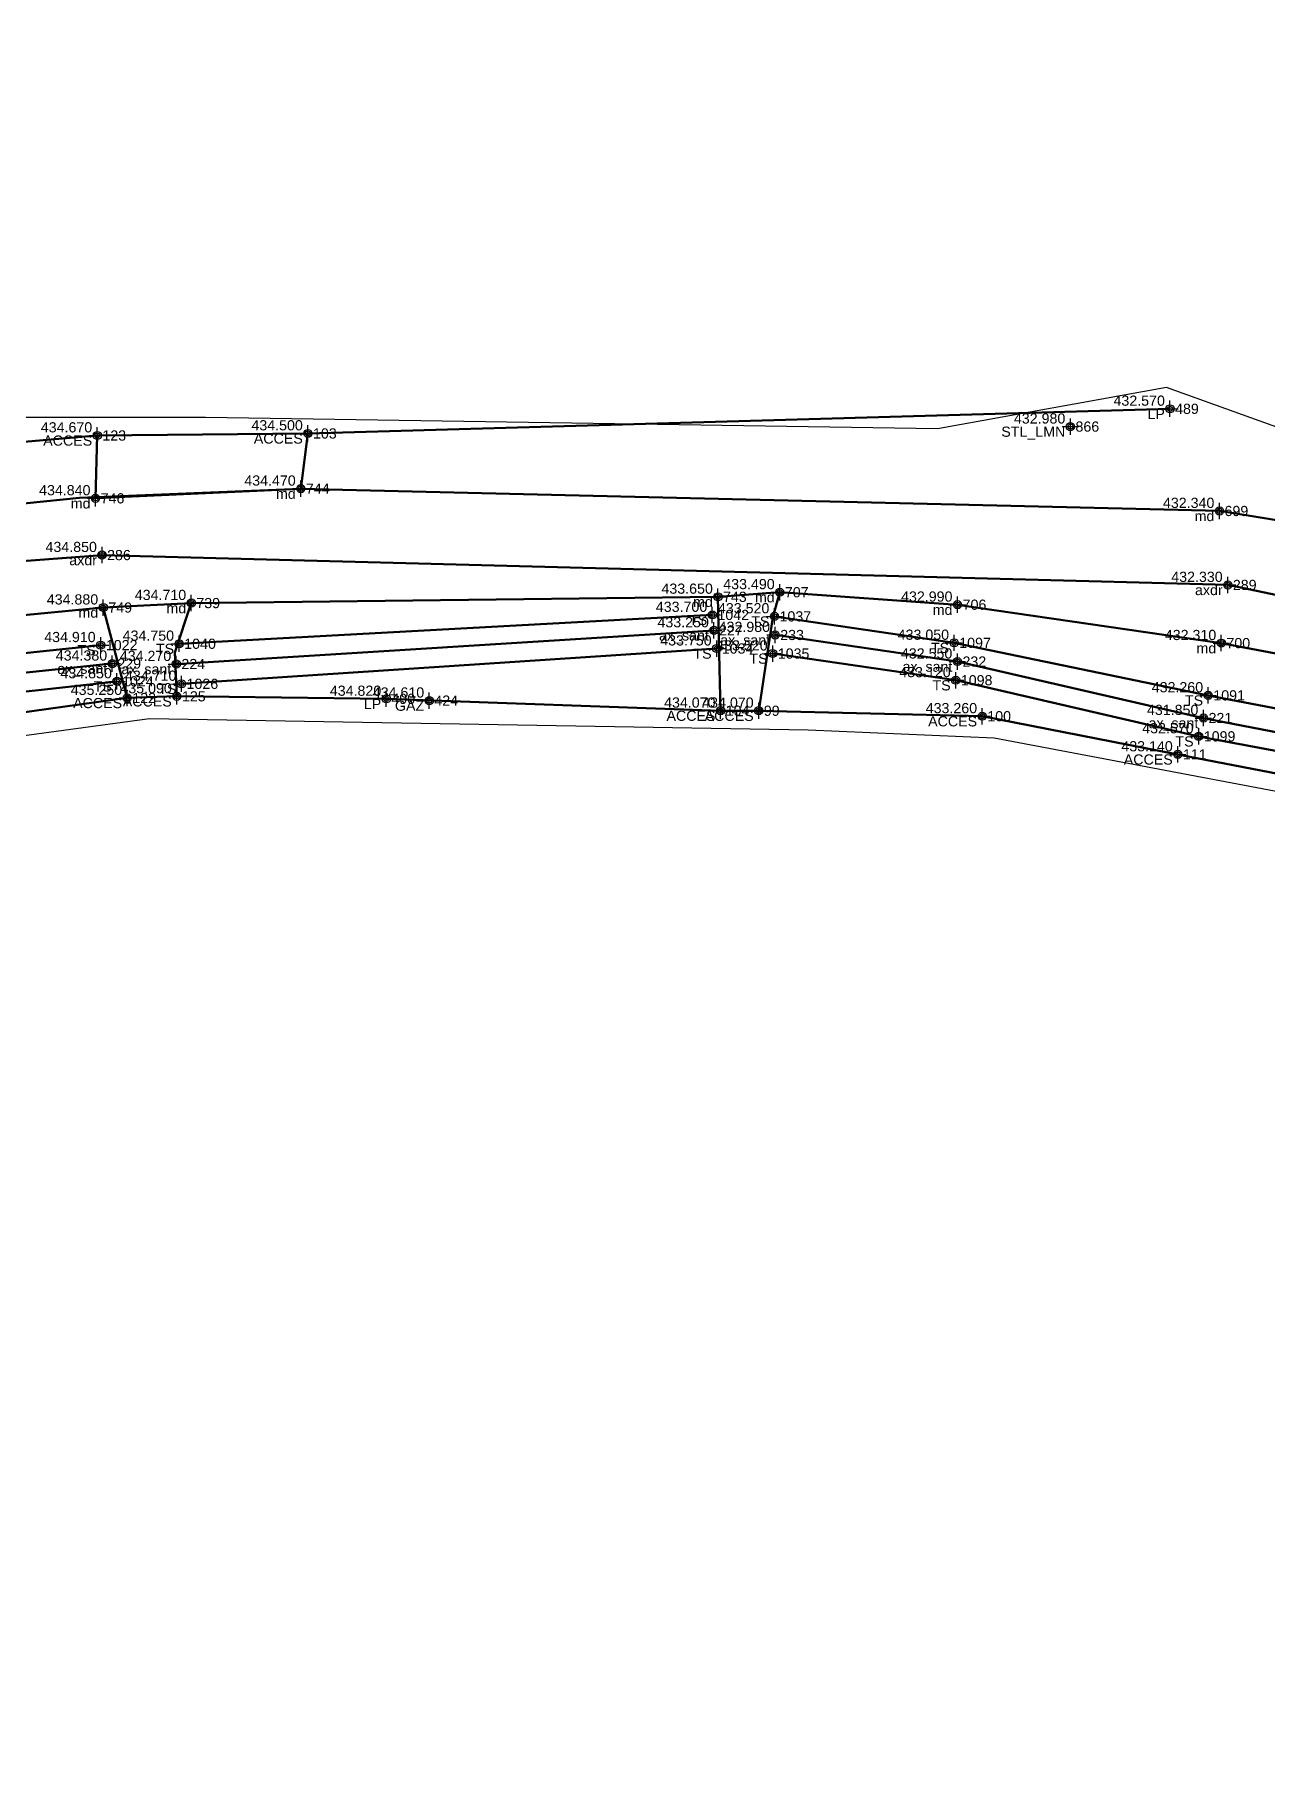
# Model space of a CAD drawing. Extents: x 396921 to 401273, y 555385 to 556691.
# Drawn here: x 397057.26 to 397087.52, y 556642.42 to 556684.94 of the extents above; entities that cross this region are included whole.
import ezdxf
from ezdxf.enums import TextEntityAlignment as Align

# ---------------------------------------------------------------- set-up
doc = ezdxf.new("R2010")
doc.units = 0
doc.header["$PDMODE"] = 34
doc.header["$PDSIZE"] = 0.2
for name, color, linetype in [('Boundary', 30, 'Continuous'), ('TOPO_CERC', 1, 'Continuous'), ('TOPO_CODE', 7, 'Continuous'), ('TOPO_ELEVATION', 7, 'Continuous'), ('TOPO_POINT_ID', 7, 'Continuous'), ('TOPO_POINTS', 7, 'Continuous'), ('TOPO_SYMBOL', 1, 'Continuous')]:
    doc.layers.add(name, color=color, linetype=linetype)
doc.layers.add('RO-LINES-LIN', color=7, linetype='Continuous', lineweight=25)
doc.styles.get("Standard").update_dxf_attribs({"font": 'arial.ttf'})

# ---------------------------------------------------------------- blocks, each defined once
blk = doc.blocks.new('PUNCTOPO')
at = {"layer": 'TOPO_CERC'}
blk.add_circle((0, 0), 0.25, dxfattribs=at)
at = {"layer": 'TOPO_SYMBOL'}
blk.add_point((0, 0), dxfattribs=at)

msp = doc.modelspace()

# ---------------------------------------------------------------- linework, layer by layer
at = {"layer": 'Boundary'}
for points in [[(397088.794, 556674.922), (397085.063, 556676.265), (397079.438, 556675.251), (397061.461, 556675.534), (397056.755, 556675.534), (397043.75, 556674.179), (397034.104, 556673.388), (397022.283, 556674.253), (397013.22, 556675.763), (396993.406, 556679.756), (396985.989, 556681.374), (396972.492, 556682.807)], [(396972.928, 556676.147), (396984.65, 556672.43), (397001.073, 556666.296), (397011.363, 556659.902), (397020.177, 556649.987), (397024.682, 556643.147), (397030.555, 556648.594), (397030.366, 556654.889), (397031.777, 556664.298), (397060.085, 556668.133), (397076.263, 556667.856), (397080.832, 556667.663), (397091.479, 556665.646)]]:
    msp.add_lwpolyline(points, dxfattribs=at)
at = {"layer": 'RO-LINES-LIN', "lineweight": 50}
for points in [[(396949.004, 556684.936, 440.8), (396961.194, 556683.402, 440.48), (396974.435, 556680.906, 439.8), (396986.336, 556679.046, 439.09), (396989.557, 556678.779, 438.91), (397003.873, 556676.399, 438.1), (397014.005, 556673.461, 437.63), (397027.599, 556671.16, 437.05), (397031.694, 556671.559, 436.82), (397032.959, 556671.697, 436.78), (397040.163, 556672.073, 436.25), (397045.349, 556672.44, 435.88), (397051.93, 556672.904, 435.39), (397058.366, 556673.554, 434.89), (397063.802, 556673.782, 434.47), (397086.365, 556673.234, 432.34), (397093.281, 556672.104, 431.65)], [(397422.389, 556612.098, 403.37), (397362.233, 556633.672, 407.49), (397323.4, 556647.15, 410.92), (397301.82, 556652.167, 412.53), (397288.032, 556655.693, 413.73), (397275.785, 556658.077, 414.92), (397251.177, 556662.586, 417.88), (397244.36, 556663.188, 418.67), (397232.668, 556662.459, 419.94), (397207.011, 556657.761, 422.19), (397187.117, 556655.703, 423.93), (397149.289, 556657.998, 427.68), (397124.293, 556663.588, 429.58), (397086.569, 556671.417, 432.33), (397058.919, 556672.151, 434.85), (397051.505, 556671.579, 435.43), (397026.182, 556669.28, 437.08), (396989.486, 556677.616, 438.9), (396979.834, 556678.246, 439.48), (396949.033, 556683.784, 440.81)], [(397085.15, 556675.744, 432.57), (397063.976, 556675.139, 434.5)], [(397058.803, 556675.089, 434.67), (397052.274, 556674.523, 435.39), (397045.315, 556673.659, 435.88)], [(397058.803, 556675.089, 434.67), (397058.761, 556673.545, 434.84), (397063.802, 556673.782, 434.47), (397063.976, 556675.139, 434.5), (397058.803, 556675.089, 434.67)], [(397103.953, 556666.674, 430.97), (397086.411, 556669.988, 432.31), (397079.932, 556670.932, 432.99), (397075.566, 556671.238, 433.49), (397074.047, 556671.126, 433.65), (397061.111, 556670.972, 434.71), (397058.95, 556670.862, 434.88), (397051.301, 556670.127, 435.44), (397033.103, 556667.935, 436.65), (397030.089, 556666.104, 436.74), (397028.471, 556661.149, 437.3), (397028.897, 556650.628, 438.87)], [(397061.111, 556670.972, 434.71), (397060.709, 556669.758, 434.916), (397060.758, 556668.681, 435.09), (397059.538, 556668.64, 435.25), (397058.95, 556670.862, 434.88)], [(397075.566, 556671.238, 433.49), (397075.395, 556670.629, 433.614), (397075.049, 556668.327, 434.07), (397074.112, 556668.328, 434.07), (397074.047, 556671.126, 433.65)], [(397060.814, 556669.972, 434.75), (397073.909, 556670.681, 433.7)], [(397075.435, 556670.645, 433.52), (397079.849, 556669.995, 433.05), (397086.089, 556668.705, 432.26), (397101.493, 556665.764, 431.181), (397103.662, 556665.206, 431.027)], [(397060.744, 556669.474, 434.27), (397073.949, 556670.301, 433.25)], [(397075.452, 556670.188, 432.98), (397079.929, 556669.535, 432.55), (397085.972, 556668.148, 431.85), (397101.361, 556665.169, 430.716), (397103.509, 556664.611, 430.555)], [(397031.491, 556666.557, 436.7), (397051.207, 556669.137, 435.38), (397058.888, 556669.938, 434.91)], [(397074.017, 556669.855, 433.75), (397060.871, 556668.988, 434.71)], [(397103.423, 556664.273, 431.128), (397101.288, 556664.813, 431.305), (397085.855, 556667.698, 432.57), (397079.888, 556669.076, 433.12), (397075.392, 556669.732, 433.52)], [(397031.172, 556666.022, 436.51), (397051.293, 556668.66, 435.06), (397059.171, 556669.485, 434.38)], [(397059.286, 556669.049, 434.85), (397051.27, 556668.159, 435.43), (397031.388, 556665.753, 436.67), (397031.172, 556666.022, 436.51)], [(397059.538, 556668.64, 435.25), (397051.445, 556667.51, 435.88), (397031.12, 556664.817, 436.99), (397029.298, 556656.183, 438.02)], [(397074.112, 556668.328, 434.07), (397065.902, 556668.619, 434.82), (397060.758, 556668.681, 435.09)], [(397103.481, 556663.227, 431.11), (397097.613, 556664.888, 431.73), (397085.343, 556667.254, 433.14), (397080.538, 556668.192, 433.26), (397075.049, 556668.327, 434.07)]]:
    msp.add_polyline3d(points, dxfattribs=at)

# ---------------------------------------------------------------- block references
at = {"layer": 'TOPO_POINTS'}
ref = msp.add_blockref('PUNCTOPO', (397085.15, 556675.744, 432.57), dxfattribs=dict(at, xscale=0.25, yscale=0.25, zscale=0.25))
ref.add_attrib('POINT', '489', dxfattribs={"layer": 'TOPO_POINT_ID', "height": 0.25}).set_placement((397085.275, 556675.744, 432.57), align=Align.MIDDLE_LEFT)
ref.add_attrib('ELEVATION', '432.570', dxfattribs={"layer": 'TOPO_ELEVATION', "height": 0.25}).set_placement((397085.025, 556675.744, 432.57), align=Align.BOTTOM_RIGHT)
ref.add_attrib('CODE', 'LP', dxfattribs={"layer": 'TOPO_CODE', "height": 0.25}).set_placement((397085.025, 556675.744, 432.57), align=Align.TOP_RIGHT)
ref = msp.add_blockref('PUNCTOPO', (397082.704, 556675.307, 432.98), dxfattribs=dict(at, xscale=0.25, yscale=0.25, zscale=0.25))
ref.add_attrib('POINT', '866', dxfattribs={"layer": 'TOPO_POINT_ID', "height": 0.25}).set_placement((397082.829, 556675.307, 432.98), align=Align.MIDDLE_LEFT)
ref.add_attrib('ELEVATION', '432.980', dxfattribs={"layer": 'TOPO_ELEVATION', "height": 0.25}).set_placement((397082.579, 556675.307, 432.98), align=Align.BOTTOM_RIGHT)
ref.add_attrib('CODE', 'STL_LMN', dxfattribs={"layer": 'TOPO_CODE', "height": 0.25}).set_placement((397082.579, 556675.307, 432.98), align=Align.TOP_RIGHT)
ref = msp.add_blockref('PUNCTOPO', (397058.803, 556675.089, 434.67), dxfattribs=dict(at, xscale=0.25, yscale=0.25, zscale=0.25))
ref.add_attrib('POINT', '123', dxfattribs={"layer": 'TOPO_POINT_ID', "height": 0.25}).set_placement((397058.928, 556675.089, 434.67), align=Align.MIDDLE_LEFT)
ref.add_attrib('ELEVATION', '434.670', dxfattribs={"layer": 'TOPO_ELEVATION', "height": 0.25}).set_placement((397058.678, 556675.089, 434.67), align=Align.BOTTOM_RIGHT)
ref.add_attrib('CODE', 'ACCES', dxfattribs={"layer": 'TOPO_CODE', "height": 0.25}).set_placement((397058.678, 556675.089, 434.67), align=Align.TOP_RIGHT)
ref = msp.add_blockref('PUNCTOPO', (397063.976, 556675.139, 434.5), dxfattribs=dict(at, xscale=0.25, yscale=0.25, zscale=0.25))
ref.add_attrib('POINT', '103', dxfattribs={"layer": 'TOPO_POINT_ID', "height": 0.25}).set_placement((397064.101, 556675.139, 434.5), align=Align.MIDDLE_LEFT)
ref.add_attrib('ELEVATION', '434.500', dxfattribs={"layer": 'TOPO_ELEVATION', "height": 0.25}).set_placement((397063.851, 556675.139, 434.5), align=Align.BOTTOM_RIGHT)
ref.add_attrib('CODE', 'ACCES', dxfattribs={"layer": 'TOPO_CODE', "height": 0.25}).set_placement((397063.851, 556675.139, 434.5), align=Align.TOP_RIGHT)
ref = msp.add_blockref('PUNCTOPO', (397058.761, 556673.545, 434.84), dxfattribs=dict(at, xscale=0.25, yscale=0.25, zscale=0.25))
ref.add_attrib('POINT', '746', dxfattribs={"layer": 'TOPO_POINT_ID', "height": 0.25}).set_placement((397058.886, 556673.545, 434.84), align=Align.MIDDLE_LEFT)
ref.add_attrib('ELEVATION', '434.840', dxfattribs={"layer": 'TOPO_ELEVATION', "height": 0.25}).set_placement((397058.636, 556673.545, 434.84), align=Align.BOTTOM_RIGHT)
ref.add_attrib('CODE', 'md', dxfattribs={"layer": 'TOPO_CODE', "height": 0.25}).set_placement((397058.636, 556673.545, 434.84), align=Align.TOP_RIGHT)
ref = msp.add_blockref('PUNCTOPO', (397063.802, 556673.782, 434.47), dxfattribs=dict(at, xscale=0.25, yscale=0.25, zscale=0.25))
ref.add_attrib('POINT', '744', dxfattribs={"layer": 'TOPO_POINT_ID', "height": 0.25}).set_placement((397063.927, 556673.782, 434.47), align=Align.MIDDLE_LEFT)
ref.add_attrib('ELEVATION', '434.470', dxfattribs={"layer": 'TOPO_ELEVATION', "height": 0.25}).set_placement((397063.677, 556673.782, 434.47), align=Align.BOTTOM_RIGHT)
ref.add_attrib('CODE', 'md', dxfattribs={"layer": 'TOPO_CODE', "height": 0.25}).set_placement((397063.677, 556673.782, 434.47), align=Align.TOP_RIGHT)
ref = msp.add_blockref('PUNCTOPO', (397086.365, 556673.234, 432.34), dxfattribs=dict(at, xscale=0.25, yscale=0.25, zscale=0.25))
ref.add_attrib('POINT', '699', dxfattribs={"layer": 'TOPO_POINT_ID', "height": 0.25}).set_placement((397086.49, 556673.234, 432.34), align=Align.MIDDLE_LEFT)
ref.add_attrib('ELEVATION', '432.340', dxfattribs={"layer": 'TOPO_ELEVATION', "height": 0.25}).set_placement((397086.24, 556673.234, 432.34), align=Align.BOTTOM_RIGHT)
ref.add_attrib('CODE', 'md', dxfattribs={"layer": 'TOPO_CODE', "height": 0.25}).set_placement((397086.24, 556673.234, 432.34), align=Align.TOP_RIGHT)
ref = msp.add_blockref('PUNCTOPO', (397058.919, 556672.151, 434.85), dxfattribs=dict(at, xscale=0.25, yscale=0.25, zscale=0.25))
ref.add_attrib('POINT', '286', dxfattribs={"layer": 'TOPO_POINT_ID', "height": 0.25}).set_placement((397059.044, 556672.151, 434.85), align=Align.MIDDLE_LEFT)
ref.add_attrib('ELEVATION', '434.850', dxfattribs={"layer": 'TOPO_ELEVATION', "height": 0.25}).set_placement((397058.794, 556672.151, 434.85), align=Align.BOTTOM_RIGHT)
ref.add_attrib('CODE', 'axdr', dxfattribs={"layer": 'TOPO_CODE', "height": 0.25}).set_placement((397058.794, 556672.151, 434.85), align=Align.TOP_RIGHT)
ref = msp.add_blockref('PUNCTOPO', (397086.569, 556671.417, 432.33), dxfattribs=dict(at, xscale=0.25, yscale=0.25, zscale=0.25))
ref.add_attrib('POINT', '289', dxfattribs={"layer": 'TOPO_POINT_ID', "height": 0.25}).set_placement((397086.694, 556671.417, 432.33), align=Align.MIDDLE_LEFT)
ref.add_attrib('ELEVATION', '432.330', dxfattribs={"layer": 'TOPO_ELEVATION', "height": 0.25}).set_placement((397086.444, 556671.417, 432.33), align=Align.BOTTOM_RIGHT)
ref.add_attrib('CODE', 'axdr', dxfattribs={"layer": 'TOPO_CODE', "height": 0.25}).set_placement((397086.444, 556671.417, 432.33), align=Align.TOP_RIGHT)
ref = msp.add_blockref('PUNCTOPO', (397061.111, 556670.972, 434.71), dxfattribs=dict(at, xscale=0.25, yscale=0.25, zscale=0.25))
ref.add_attrib('POINT', '739', dxfattribs={"layer": 'TOPO_POINT_ID', "height": 0.25}).set_placement((397061.236, 556670.972, 434.71), align=Align.MIDDLE_LEFT)
ref.add_attrib('ELEVATION', '434.710', dxfattribs={"layer": 'TOPO_ELEVATION', "height": 0.25}).set_placement((397060.986, 556670.972, 434.71), align=Align.BOTTOM_RIGHT)
ref.add_attrib('CODE', 'md', dxfattribs={"layer": 'TOPO_CODE', "height": 0.25}).set_placement((397060.986, 556670.972, 434.71), align=Align.TOP_RIGHT)
ref = msp.add_blockref('PUNCTOPO', (397074.047, 556671.126, 433.65), dxfattribs=dict(at, xscale=0.25, yscale=0.25, zscale=0.25))
ref.add_attrib('POINT', '743', dxfattribs={"layer": 'TOPO_POINT_ID', "height": 0.25}).set_placement((397074.172, 556671.126, 433.65), align=Align.MIDDLE_LEFT)
ref.add_attrib('ELEVATION', '433.650', dxfattribs={"layer": 'TOPO_ELEVATION', "height": 0.25}).set_placement((397073.922, 556671.126, 433.65), align=Align.BOTTOM_RIGHT)
ref.add_attrib('CODE', 'md', dxfattribs={"layer": 'TOPO_CODE', "height": 0.25}).set_placement((397073.922, 556671.126, 433.65), align=Align.TOP_RIGHT)
ref = msp.add_blockref('PUNCTOPO', (397075.566, 556671.238, 433.49), dxfattribs=dict(at, xscale=0.25, yscale=0.25, zscale=0.25))
ref.add_attrib('POINT', '707', dxfattribs={"layer": 'TOPO_POINT_ID', "height": 0.25}).set_placement((397075.691, 556671.238, 433.49), align=Align.MIDDLE_LEFT)
ref.add_attrib('ELEVATION', '433.490', dxfattribs={"layer": 'TOPO_ELEVATION', "height": 0.25}).set_placement((397075.441, 556671.238, 433.49), align=Align.BOTTOM_RIGHT)
ref.add_attrib('CODE', 'md', dxfattribs={"layer": 'TOPO_CODE', "height": 0.25}).set_placement((397075.441, 556671.238, 433.49), align=Align.TOP_RIGHT)
ref = msp.add_blockref('PUNCTOPO', (397079.932, 556670.932, 432.99), dxfattribs=dict(at, xscale=0.25, yscale=0.25, zscale=0.25))
ref.add_attrib('POINT', '706', dxfattribs={"layer": 'TOPO_POINT_ID', "height": 0.25}).set_placement((397080.057, 556670.932, 432.99), align=Align.MIDDLE_LEFT)
ref.add_attrib('ELEVATION', '432.990', dxfattribs={"layer": 'TOPO_ELEVATION', "height": 0.25}).set_placement((397079.807, 556670.932, 432.99), align=Align.BOTTOM_RIGHT)
ref.add_attrib('CODE', 'md', dxfattribs={"layer": 'TOPO_CODE', "height": 0.25}).set_placement((397079.807, 556670.932, 432.99), align=Align.TOP_RIGHT)
ref = msp.add_blockref('PUNCTOPO', (397058.95, 556670.862, 434.88), dxfattribs=dict(at, xscale=0.25, yscale=0.25, zscale=0.25))
ref.add_attrib('POINT', '749', dxfattribs={"layer": 'TOPO_POINT_ID', "height": 0.25}).set_placement((397059.075, 556670.862, 434.88), align=Align.MIDDLE_LEFT)
ref.add_attrib('ELEVATION', '434.880', dxfattribs={"layer": 'TOPO_ELEVATION', "height": 0.25}).set_placement((397058.825, 556670.862, 434.88), align=Align.BOTTOM_RIGHT)
ref.add_attrib('CODE', 'md', dxfattribs={"layer": 'TOPO_CODE', "height": 0.25}).set_placement((397058.825, 556670.862, 434.88), align=Align.TOP_RIGHT)
ref = msp.add_blockref('PUNCTOPO', (397073.909, 556670.681, 433.7), dxfattribs=dict(at, xscale=0.25, yscale=0.25, zscale=0.25))
ref.add_attrib('POINT', '1042', dxfattribs={"layer": 'TOPO_POINT_ID', "height": 0.25}).set_placement((397074.034, 556670.681, 433.7), align=Align.MIDDLE_LEFT)
ref.add_attrib('ELEVATION', '433.700', dxfattribs={"layer": 'TOPO_ELEVATION', "height": 0.25}).set_placement((397073.784, 556670.681, 433.7), align=Align.BOTTOM_RIGHT)
ref.add_attrib('CODE', 'TS', dxfattribs={"layer": 'TOPO_CODE', "height": 0.25}).set_placement((397073.784, 556670.681, 433.7), align=Align.TOP_RIGHT)
ref = msp.add_blockref('PUNCTOPO', (397075.435, 556670.645, 433.52), dxfattribs=dict(at, xscale=0.25, yscale=0.25, zscale=0.25))
ref.add_attrib('POINT', '1037', dxfattribs={"layer": 'TOPO_POINT_ID', "height": 0.25}).set_placement((397075.56, 556670.645, 433.52), align=Align.MIDDLE_LEFT)
ref.add_attrib('ELEVATION', '433.520', dxfattribs={"layer": 'TOPO_ELEVATION', "height": 0.25}).set_placement((397075.31, 556670.645, 433.52), align=Align.BOTTOM_RIGHT)
ref.add_attrib('CODE', 'TS', dxfattribs={"layer": 'TOPO_CODE', "height": 0.25}).set_placement((397075.31, 556670.645, 433.52), align=Align.TOP_RIGHT)
ref = msp.add_blockref('PUNCTOPO', (397073.949, 556670.301, 433.25), dxfattribs=dict(at, xscale=0.25, yscale=0.25, zscale=0.25))
ref.add_attrib('POINT', '227', dxfattribs={"layer": 'TOPO_POINT_ID', "height": 0.25}).set_placement((397074.074, 556670.301, 433.25), align=Align.MIDDLE_LEFT)
ref.add_attrib('ELEVATION', '433.250', dxfattribs={"layer": 'TOPO_ELEVATION', "height": 0.25}).set_placement((397073.824, 556670.301, 433.25), align=Align.BOTTOM_RIGHT)
ref.add_attrib('CODE', 'ax_sant', dxfattribs={"layer": 'TOPO_CODE', "height": 0.25}).set_placement((397073.824, 556670.301, 433.25), align=Align.TOP_RIGHT)
ref = msp.add_blockref('PUNCTOPO', (397075.452, 556670.188, 432.98), dxfattribs=dict(at, xscale=0.25, yscale=0.25, zscale=0.25))
ref.add_attrib('POINT', '233', dxfattribs={"layer": 'TOPO_POINT_ID', "height": 0.25}).set_placement((397075.577, 556670.188, 432.98), align=Align.MIDDLE_LEFT)
ref.add_attrib('ELEVATION', '432.980', dxfattribs={"layer": 'TOPO_ELEVATION', "height": 0.25}).set_placement((397075.327, 556670.188, 432.98), align=Align.BOTTOM_RIGHT)
ref.add_attrib('CODE', 'ax_sant', dxfattribs={"layer": 'TOPO_CODE', "height": 0.25}).set_placement((397075.327, 556670.188, 432.98), align=Align.TOP_RIGHT)
ref = msp.add_blockref('PUNCTOPO', (397058.888, 556669.938, 434.91), dxfattribs=dict(at, xscale=0.25, yscale=0.25, zscale=0.25))
ref.add_attrib('POINT', '1022', dxfattribs={"layer": 'TOPO_POINT_ID', "height": 0.25}).set_placement((397059.013, 556669.938, 434.91), align=Align.MIDDLE_LEFT)
ref.add_attrib('ELEVATION', '434.910', dxfattribs={"layer": 'TOPO_ELEVATION', "height": 0.25}).set_placement((397058.763, 556669.938, 434.91), align=Align.BOTTOM_RIGHT)
ref.add_attrib('CODE', 'TS', dxfattribs={"layer": 'TOPO_CODE', "height": 0.25}).set_placement((397058.763, 556669.938, 434.91), align=Align.TOP_RIGHT)
ref = msp.add_blockref('PUNCTOPO', (397060.814, 556669.972, 434.75), dxfattribs=dict(at, xscale=0.25, yscale=0.25, zscale=0.25))
ref.add_attrib('POINT', '1040', dxfattribs={"layer": 'TOPO_POINT_ID', "height": 0.25}).set_placement((397060.939, 556669.972, 434.75), align=Align.MIDDLE_LEFT)
ref.add_attrib('ELEVATION', '434.750', dxfattribs={"layer": 'TOPO_ELEVATION', "height": 0.25}).set_placement((397060.689, 556669.972, 434.75), align=Align.BOTTOM_RIGHT)
ref.add_attrib('CODE', 'TS', dxfattribs={"layer": 'TOPO_CODE', "height": 0.25}).set_placement((397060.689, 556669.972, 434.75), align=Align.TOP_RIGHT)
ref = msp.add_blockref('PUNCTOPO', (397074.017, 556669.855, 433.75), dxfattribs=dict(at, xscale=0.25, yscale=0.25, zscale=0.25))
ref.add_attrib('POINT', '1034', dxfattribs={"layer": 'TOPO_POINT_ID', "height": 0.25}).set_placement((397074.142, 556669.855, 433.75), align=Align.MIDDLE_LEFT)
ref.add_attrib('ELEVATION', '433.750', dxfattribs={"layer": 'TOPO_ELEVATION', "height": 0.25}).set_placement((397073.892, 556669.855, 433.75), align=Align.BOTTOM_RIGHT)
ref.add_attrib('CODE', 'TS', dxfattribs={"layer": 'TOPO_CODE', "height": 0.25}).set_placement((397073.892, 556669.855, 433.75), align=Align.TOP_RIGHT)
ref = msp.add_blockref('PUNCTOPO', (397075.392, 556669.732, 433.52), dxfattribs=dict(at, xscale=0.25, yscale=0.25, zscale=0.25))
ref.add_attrib('POINT', '1035', dxfattribs={"layer": 'TOPO_POINT_ID', "height": 0.25}).set_placement((397075.517, 556669.732, 433.52), align=Align.MIDDLE_LEFT)
ref.add_attrib('ELEVATION', '433.520', dxfattribs={"layer": 'TOPO_ELEVATION', "height": 0.25}).set_placement((397075.267, 556669.732, 433.52), align=Align.BOTTOM_RIGHT)
ref.add_attrib('CODE', 'TS', dxfattribs={"layer": 'TOPO_CODE', "height": 0.25}).set_placement((397075.267, 556669.732, 433.52), align=Align.TOP_RIGHT)
ref = msp.add_blockref('PUNCTOPO', (397079.849, 556669.995, 433.05), dxfattribs=dict(at, xscale=0.25, yscale=0.25, zscale=0.25))
ref.add_attrib('POINT', '1097', dxfattribs={"layer": 'TOPO_POINT_ID', "height": 0.25}).set_placement((397079.974, 556669.995, 433.05), align=Align.MIDDLE_LEFT)
ref.add_attrib('ELEVATION', '433.050', dxfattribs={"layer": 'TOPO_ELEVATION', "height": 0.25}).set_placement((397079.724, 556669.995, 433.05), align=Align.BOTTOM_RIGHT)
ref.add_attrib('CODE', 'TS', dxfattribs={"layer": 'TOPO_CODE', "height": 0.25}).set_placement((397079.724, 556669.995, 433.05), align=Align.TOP_RIGHT)
ref = msp.add_blockref('PUNCTOPO', (397086.411, 556669.988, 432.31), dxfattribs=dict(at, xscale=0.25, yscale=0.25, zscale=0.25))
ref.add_attrib('POINT', '700', dxfattribs={"layer": 'TOPO_POINT_ID', "height": 0.25}).set_placement((397086.536, 556669.988, 432.31), align=Align.MIDDLE_LEFT)
ref.add_attrib('ELEVATION', '432.310', dxfattribs={"layer": 'TOPO_ELEVATION', "height": 0.25}).set_placement((397086.286, 556669.988, 432.31), align=Align.BOTTOM_RIGHT)
ref.add_attrib('CODE', 'md', dxfattribs={"layer": 'TOPO_CODE', "height": 0.25}).set_placement((397086.286, 556669.988, 432.31), align=Align.TOP_RIGHT)
ref = msp.add_blockref('PUNCTOPO', (397059.171, 556669.485, 434.38), dxfattribs=dict(at, xscale=0.25, yscale=0.25, zscale=0.25))
ref.add_attrib('POINT', '229', dxfattribs={"layer": 'TOPO_POINT_ID', "height": 0.25}).set_placement((397059.296, 556669.485, 434.38), align=Align.MIDDLE_LEFT)
ref.add_attrib('ELEVATION', '434.380', dxfattribs={"layer": 'TOPO_ELEVATION', "height": 0.25}).set_placement((397059.046, 556669.485, 434.38), align=Align.BOTTOM_RIGHT)
ref.add_attrib('CODE', 'ax_sant', dxfattribs={"layer": 'TOPO_CODE', "height": 0.25}).set_placement((397059.046, 556669.485, 434.38), align=Align.TOP_RIGHT)
ref = msp.add_blockref('PUNCTOPO', (397060.744, 556669.474, 434.27), dxfattribs=dict(at, xscale=0.25, yscale=0.25, zscale=0.25))
ref.add_attrib('POINT', '224', dxfattribs={"layer": 'TOPO_POINT_ID', "height": 0.25}).set_placement((397060.869, 556669.474, 434.27), align=Align.MIDDLE_LEFT)
ref.add_attrib('ELEVATION', '434.270', dxfattribs={"layer": 'TOPO_ELEVATION', "height": 0.25}).set_placement((397060.619, 556669.474, 434.27), align=Align.BOTTOM_RIGHT)
ref.add_attrib('CODE', 'ax_sant', dxfattribs={"layer": 'TOPO_CODE', "height": 0.25}).set_placement((397060.619, 556669.474, 434.27), align=Align.TOP_RIGHT)
ref = msp.add_blockref('PUNCTOPO', (397079.929, 556669.535, 432.55), dxfattribs=dict(at, xscale=0.25, yscale=0.25, zscale=0.25))
ref.add_attrib('POINT', '232', dxfattribs={"layer": 'TOPO_POINT_ID', "height": 0.25}).set_placement((397080.054, 556669.535, 432.55), align=Align.MIDDLE_LEFT)
ref.add_attrib('ELEVATION', '432.550', dxfattribs={"layer": 'TOPO_ELEVATION', "height": 0.25}).set_placement((397079.804, 556669.535, 432.55), align=Align.BOTTOM_RIGHT)
ref.add_attrib('CODE', 'ax_sant', dxfattribs={"layer": 'TOPO_CODE', "height": 0.25}).set_placement((397079.804, 556669.535, 432.55), align=Align.TOP_RIGHT)
ref = msp.add_blockref('PUNCTOPO', (397059.286, 556669.049, 434.85), dxfattribs=dict(at, xscale=0.25, yscale=0.25, zscale=0.25))
ref.add_attrib('POINT', '1024', dxfattribs={"layer": 'TOPO_POINT_ID', "height": 0.25}).set_placement((397059.411, 556669.049, 434.85), align=Align.MIDDLE_LEFT)
ref.add_attrib('ELEVATION', '434.850', dxfattribs={"layer": 'TOPO_ELEVATION', "height": 0.25}).set_placement((397059.161, 556669.049, 434.85), align=Align.BOTTOM_RIGHT)
ref.add_attrib('CODE', 'TS', dxfattribs={"layer": 'TOPO_CODE', "height": 0.25}).set_placement((397059.161, 556669.049, 434.85), align=Align.TOP_RIGHT)
ref = msp.add_blockref('PUNCTOPO', (397060.871, 556668.988, 434.71), dxfattribs=dict(at, xscale=0.25, yscale=0.25, zscale=0.25))
ref.add_attrib('POINT', '1026', dxfattribs={"layer": 'TOPO_POINT_ID', "height": 0.25}).set_placement((397060.996, 556668.988, 434.71), align=Align.MIDDLE_LEFT)
ref.add_attrib('ELEVATION', '434.710', dxfattribs={"layer": 'TOPO_ELEVATION', "height": 0.25}).set_placement((397060.746, 556668.988, 434.71), align=Align.BOTTOM_RIGHT)
ref.add_attrib('CODE', 'TS', dxfattribs={"layer": 'TOPO_CODE', "height": 0.25}).set_placement((397060.746, 556668.988, 434.71), align=Align.TOP_RIGHT)
ref = msp.add_blockref('PUNCTOPO', (397079.888, 556669.076, 433.12), dxfattribs=dict(at, xscale=0.25, yscale=0.25, zscale=0.25))
ref.add_attrib('POINT', '1098', dxfattribs={"layer": 'TOPO_POINT_ID', "height": 0.25}).set_placement((397080.013, 556669.076, 433.12), align=Align.MIDDLE_LEFT)
ref.add_attrib('ELEVATION', '433.120', dxfattribs={"layer": 'TOPO_ELEVATION', "height": 0.25}).set_placement((397079.763, 556669.076, 433.12), align=Align.BOTTOM_RIGHT)
ref.add_attrib('CODE', 'TS', dxfattribs={"layer": 'TOPO_CODE', "height": 0.25}).set_placement((397079.763, 556669.076, 433.12), align=Align.TOP_RIGHT)
ref = msp.add_blockref('PUNCTOPO', (397059.538, 556668.64, 435.25), dxfattribs=dict(at, xscale=0.25, yscale=0.25, zscale=0.25))
ref.add_attrib('POINT', '122', dxfattribs={"layer": 'TOPO_POINT_ID', "height": 0.25}).set_placement((397059.663, 556668.64, 435.25), align=Align.MIDDLE_LEFT)
ref.add_attrib('ELEVATION', '435.250', dxfattribs={"layer": 'TOPO_ELEVATION', "height": 0.25}).set_placement((397059.413, 556668.64, 435.25), align=Align.BOTTOM_RIGHT)
ref.add_attrib('CODE', 'ACCES', dxfattribs={"layer": 'TOPO_CODE', "height": 0.25}).set_placement((397059.413, 556668.64, 435.25), align=Align.TOP_RIGHT)
ref = msp.add_blockref('PUNCTOPO', (397060.758, 556668.681, 435.09), dxfattribs=dict(at, xscale=0.25, yscale=0.25, zscale=0.25))
ref.add_attrib('POINT', '125', dxfattribs={"layer": 'TOPO_POINT_ID', "height": 0.25}).set_placement((397060.883, 556668.681, 435.09), align=Align.MIDDLE_LEFT)
ref.add_attrib('ELEVATION', '435.090', dxfattribs={"layer": 'TOPO_ELEVATION', "height": 0.25}).set_placement((397060.633, 556668.681, 435.09), align=Align.BOTTOM_RIGHT)
ref.add_attrib('CODE', 'ACCES', dxfattribs={"layer": 'TOPO_CODE', "height": 0.25}).set_placement((397060.633, 556668.681, 435.09), align=Align.TOP_RIGHT)
ref = msp.add_blockref('PUNCTOPO', (397065.902, 556668.619, 434.82), dxfattribs=dict(at, xscale=0.25, yscale=0.25, zscale=0.25))
ref.add_attrib('POINT', '490', dxfattribs={"layer": 'TOPO_POINT_ID', "height": 0.25}).set_placement((397066.027, 556668.619, 434.82), align=Align.MIDDLE_LEFT)
ref.add_attrib('ELEVATION', '434.820', dxfattribs={"layer": 'TOPO_ELEVATION', "height": 0.25}).set_placement((397065.777, 556668.619, 434.82), align=Align.BOTTOM_RIGHT)
ref.add_attrib('CODE', 'LP', dxfattribs={"layer": 'TOPO_CODE', "height": 0.25}).set_placement((397065.777, 556668.619, 434.82), align=Align.TOP_RIGHT)
ref = msp.add_blockref('PUNCTOPO', (397066.957, 556668.576, 434.61), dxfattribs=dict(at, xscale=0.25, yscale=0.25, zscale=0.25))
ref.add_attrib('POINT', '424', dxfattribs={"layer": 'TOPO_POINT_ID', "height": 0.25}).set_placement((397067.082, 556668.576, 434.61), align=Align.MIDDLE_LEFT)
ref.add_attrib('ELEVATION', '434.610', dxfattribs={"layer": 'TOPO_ELEVATION', "height": 0.25}).set_placement((397066.832, 556668.576, 434.61), align=Align.BOTTOM_RIGHT)
ref.add_attrib('CODE', 'GAZ', dxfattribs={"layer": 'TOPO_CODE', "height": 0.25}).set_placement((397066.832, 556668.576, 434.61), align=Align.TOP_RIGHT)
ref = msp.add_blockref('PUNCTOPO', (397086.089, 556668.705, 432.26), dxfattribs=dict(at, xscale=0.25, yscale=0.25, zscale=0.25))
ref.add_attrib('POINT', '1091', dxfattribs={"layer": 'TOPO_POINT_ID', "height": 0.25}).set_placement((397086.214, 556668.705, 432.26), align=Align.MIDDLE_LEFT)
ref.add_attrib('ELEVATION', '432.260', dxfattribs={"layer": 'TOPO_ELEVATION', "height": 0.25}).set_placement((397085.964, 556668.705, 432.26), align=Align.BOTTOM_RIGHT)
ref.add_attrib('CODE', 'TS', dxfattribs={"layer": 'TOPO_CODE', "height": 0.25}).set_placement((397085.964, 556668.705, 432.26), align=Align.TOP_RIGHT)
ref = msp.add_blockref('PUNCTOPO', (397074.112, 556668.328, 434.07), dxfattribs=dict(at, xscale=0.25, yscale=0.25, zscale=0.25))
ref.add_attrib('POINT', '104', dxfattribs={"layer": 'TOPO_POINT_ID', "height": 0.25}).set_placement((397074.237, 556668.328, 434.07), align=Align.MIDDLE_LEFT)
ref.add_attrib('ELEVATION', '434.070', dxfattribs={"layer": 'TOPO_ELEVATION', "height": 0.25}).set_placement((397073.987, 556668.328, 434.07), align=Align.BOTTOM_RIGHT)
ref.add_attrib('CODE', 'ACCES', dxfattribs={"layer": 'TOPO_CODE', "height": 0.25}).set_placement((397073.987, 556668.328, 434.07), align=Align.TOP_RIGHT)
ref = msp.add_blockref('PUNCTOPO', (397075.049, 556668.327, 434.07), dxfattribs=dict(at, xscale=0.25, yscale=0.25, zscale=0.25))
ref.add_attrib('POINT', '99', dxfattribs={"layer": 'TOPO_POINT_ID', "height": 0.25}).set_placement((397075.174, 556668.327, 434.07), align=Align.MIDDLE_LEFT)
ref.add_attrib('ELEVATION', '434.070', dxfattribs={"layer": 'TOPO_ELEVATION', "height": 0.25}).set_placement((397074.924, 556668.327, 434.07), align=Align.BOTTOM_RIGHT)
ref.add_attrib('CODE', 'ACCES', dxfattribs={"layer": 'TOPO_CODE', "height": 0.25}).set_placement((397074.924, 556668.327, 434.07), align=Align.TOP_RIGHT)
ref = msp.add_blockref('PUNCTOPO', (397080.538, 556668.192, 433.26), dxfattribs=dict(at, xscale=0.25, yscale=0.25, zscale=0.25))
ref.add_attrib('POINT', '100', dxfattribs={"layer": 'TOPO_POINT_ID', "height": 0.25}).set_placement((397080.663, 556668.192, 433.26), align=Align.MIDDLE_LEFT)
ref.add_attrib('ELEVATION', '433.260', dxfattribs={"layer": 'TOPO_ELEVATION', "height": 0.25}).set_placement((397080.413, 556668.192, 433.26), align=Align.BOTTOM_RIGHT)
ref.add_attrib('CODE', 'ACCES', dxfattribs={"layer": 'TOPO_CODE', "height": 0.25}).set_placement((397080.413, 556668.192, 433.26), align=Align.TOP_RIGHT)
ref = msp.add_blockref('PUNCTOPO', (397085.972, 556668.148, 431.85), dxfattribs=dict(at, xscale=0.25, yscale=0.25, zscale=0.25))
ref.add_attrib('POINT', '221', dxfattribs={"layer": 'TOPO_POINT_ID', "height": 0.25}).set_placement((397086.097, 556668.148, 431.85), align=Align.MIDDLE_LEFT)
ref.add_attrib('ELEVATION', '431.850', dxfattribs={"layer": 'TOPO_ELEVATION', "height": 0.25}).set_placement((397085.847, 556668.148, 431.85), align=Align.BOTTOM_RIGHT)
ref.add_attrib('CODE', 'ax_sant', dxfattribs={"layer": 'TOPO_CODE', "height": 0.25}).set_placement((397085.847, 556668.148, 431.85), align=Align.TOP_RIGHT)
ref = msp.add_blockref('PUNCTOPO', (397085.855, 556667.698, 432.57), dxfattribs=dict(at, xscale=0.25, yscale=0.25, zscale=0.25))
ref.add_attrib('POINT', '1099', dxfattribs={"layer": 'TOPO_POINT_ID', "height": 0.25}).set_placement((397085.98, 556667.698, 432.57), align=Align.MIDDLE_LEFT)
ref.add_attrib('ELEVATION', '432.570', dxfattribs={"layer": 'TOPO_ELEVATION', "height": 0.25}).set_placement((397085.73, 556667.698, 432.57), align=Align.BOTTOM_RIGHT)
ref.add_attrib('CODE', 'TS', dxfattribs={"layer": 'TOPO_CODE', "height": 0.25}).set_placement((397085.73, 556667.698, 432.57), align=Align.TOP_RIGHT)
ref = msp.add_blockref('PUNCTOPO', (397085.343, 556667.254, 433.14), dxfattribs=dict(at, xscale=0.25, yscale=0.25, zscale=0.25))
ref.add_attrib('POINT', '111', dxfattribs={"layer": 'TOPO_POINT_ID', "height": 0.25}).set_placement((397085.468, 556667.254, 433.14), align=Align.MIDDLE_LEFT)
ref.add_attrib('ELEVATION', '433.140', dxfattribs={"layer": 'TOPO_ELEVATION', "height": 0.25}).set_placement((397085.218, 556667.254, 433.14), align=Align.BOTTOM_RIGHT)
ref.add_attrib('CODE', 'ACCES', dxfattribs={"layer": 'TOPO_CODE', "height": 0.25}).set_placement((397085.218, 556667.254, 433.14), align=Align.TOP_RIGHT)

doc.saveas('drawing.dxf')
